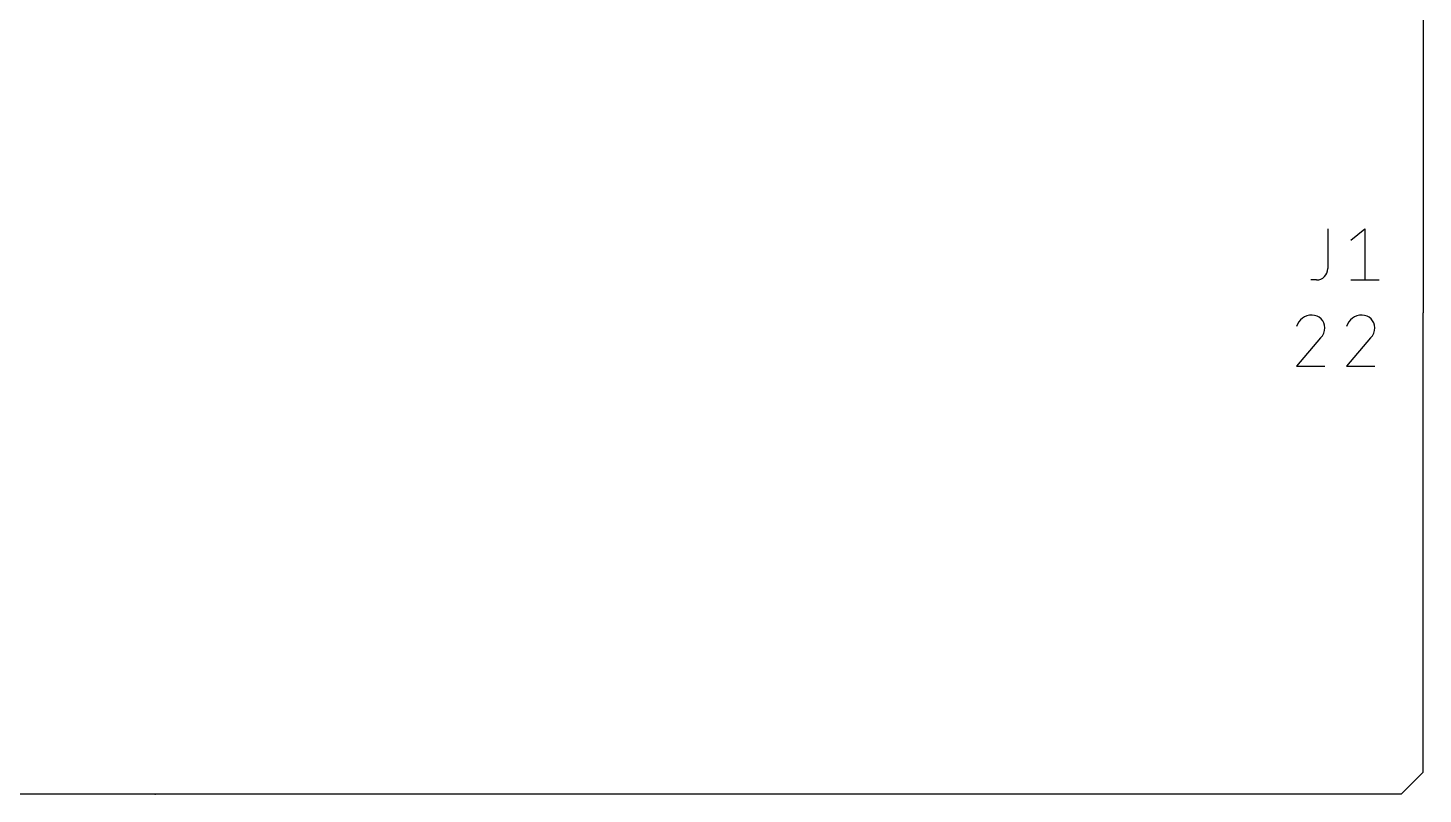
# Model space of a CAD drawing. Extents: x 0 to 58, y 0 to 76.8.
# Drawn here: x 26.09 to 58, y 0 to 17.51 of the extents above; entities that cross this region are included whole.
import ezdxf

# ---------------------------------------------------------------- set-up
doc = ezdxf.new("R2010")
doc.units = 0
for name, color, linetype in [('20', 30, 'CONTINUOUS'), ('21', 253, 'CONTINUOUS'), ('23', 7, 'CONTINUOUS'), ('25', 253, 'CONTINUOUS')]:
    doc.layers.add(name, color=color, linetype=linetype)

msp = doc.modelspace()

# ---------------------------------------------------------------- linework, layer by layer
at = {"layer": '20'}
for p, q in [((58, 48.9), (58, 11)), ((58, 0.5), (58, 11)), ((57.5, 0), (58, 0.5)), ((57.5, 0), (0.5, 0))]:
    msp.add_line(p, q, dxfattribs=at)
at = {"layer": '21'}
for p, q in [((55.6557, 10.4299), (55.1039, 9.7808)), ((56.7987, 10.4299), (56.2469, 9.7808)), ((55.1039, 9.7808), (55.7531, 9.7808)), ((56.2469, 9.7808), (56.8961, 9.7808))]:
    msp.add_line(p, q, dxfattribs=at)
for centre, radius, start, end in [((55.461, 10.5739), 0.3753, 90.0001, 162.0549), ((55.461, 10.6571), 0.2921, 0, 90), ((56.604, 10.5739), 0.3753, 90.0001, 162.0549), ((56.604, 10.6571), 0.2921, 0, 90), ((55.4393, 10.6571), 0.3138, 313.604, 359.9996), ((56.5823, 10.6571), 0.3138, 313.604, 359.9996)]:
    msp.add_arc(centre, radius, start, end, dxfattribs=at)
at = {"layer": '23'}
msp.add_point((29, 0), dxfattribs=at)
at = {"layer": '25'}
for p, q in [((55.819, 12.9205), (55.819, 12.0117)), ((56.3464, 12.6608), (56.6709, 12.9205)), ((56.6709, 12.9205), (56.6709, 11.7521)), ((55.5594, 11.7521), (55.4296, 11.7521)), ((56.3464, 11.7521), (56.9955, 11.7521))]:
    msp.add_line(p, q, dxfattribs=at)
msp.add_arc((55.5594, 12.0117), 0.2596, 270, 0, dxfattribs=at)

doc.saveas('drawing.dxf')
